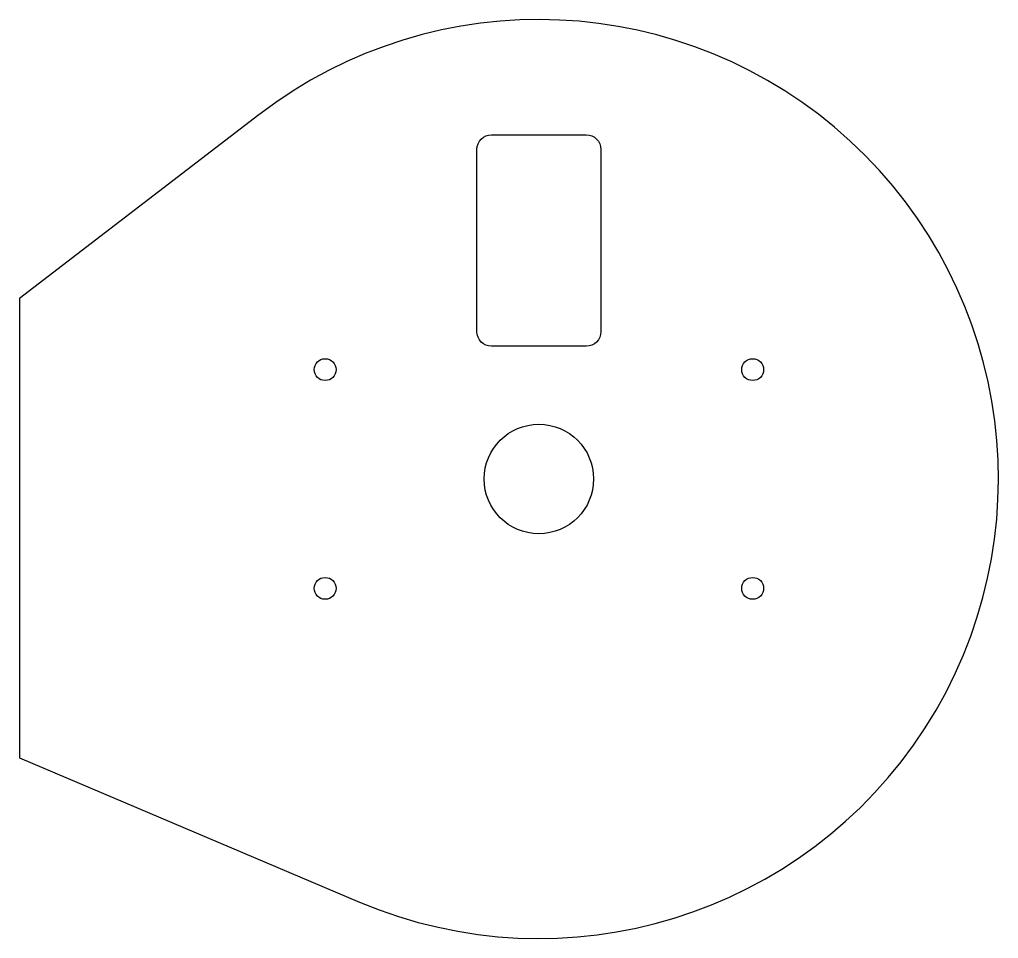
# Model space of a CAD drawing. Header units: millimetres. Extents: x -71 to 63, y -63 to 63.
import ezdxf

# ---------------------------------------------------------------- set-up
doc = ezdxf.new("R2010")
doc.units = ezdxf.units.MM

msp = doc.modelspace()

# ---------------------------------------------------------------- linework, layer by layer
for points in [[(-24.58, -58.01, 1.740729), (-38.38, 49.96), (-71.2, 24.75), (-71.2, -38.25)], [(6.5, 18.2), (-6.5, 18.2, -0.414214), (-8.5, 20.2), (-8.5, 45.2, -0.414214), (-6.5, 47.2), (6.5, 47.2, -0.414214), (8.5, 45.2), (8.5, 20.2, -0.414214)]]:
    msp.add_lwpolyline(points, format="xyb", close=True)
for centre, radius in [((-29.3, 15), 1.5), ((29.3, 15), 1.5), ((0, 0), 7.5), ((-29.3, -15), 1.5), ((29.3, -15), 1.5)]:
    msp.add_circle(centre, radius)

doc.saveas('drawing.dxf')
